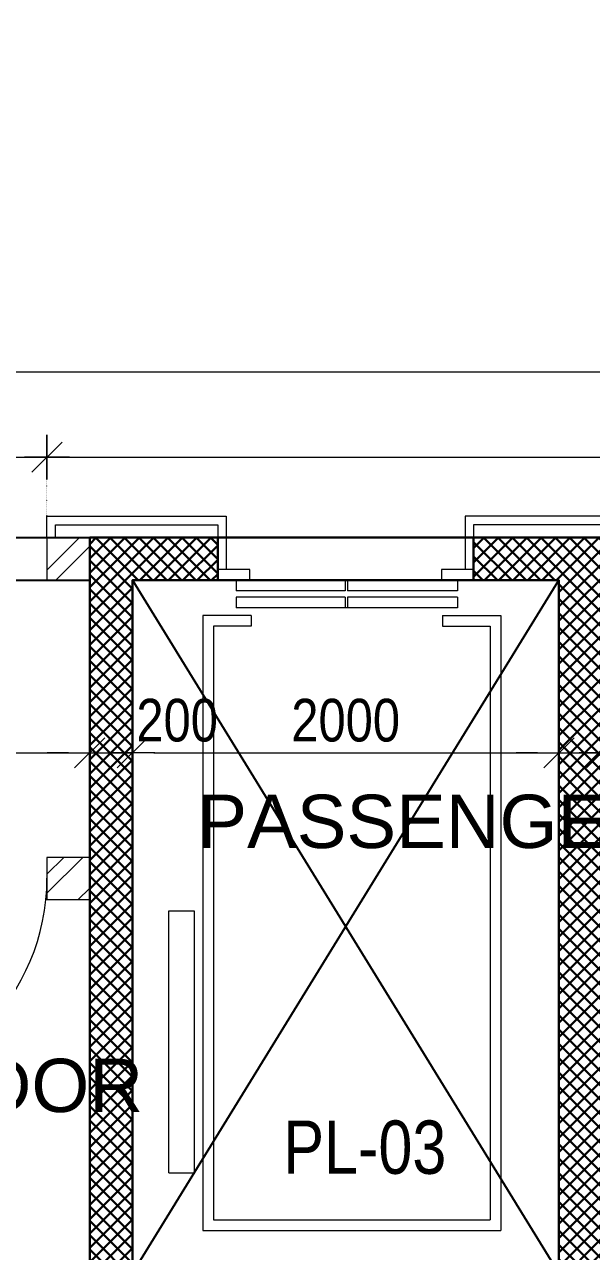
# Model space of a CAD drawing. Header units: inches. Extents: x 676944 to 1044153, y 326920 to 502369.
# Drawn here: x 711442 to 714100, y 376912 to 382667 of the extents above; entities that cross this region are included whole.
import ezdxf

# ---------------------------------------------------------------- set-up
doc = ezdxf.new("R2010")
doc.units = ezdxf.units.IN
doc.header["$MEASUREMENT"] = 0
doc.linetypes.add('DOT2', pattern=[3.175, 0, -3.175])
doc.layers.add('A-DIMENSION', color=7, linetype='Continuous', lineweight=9)
for name, color, linetype in [('S-BEAM', 2, 'Continuous'), ('S-COL-1', 7, 'Continuous'), ('S-COL1-HT', 11, 'Continuous'), ('S-WALL-HAT', 9, 'Continuous'), ('THN', 1, 'Continuous')]:
    doc.layers.add(name, color=color, linetype=linetype)
doc.styles.add('ARIAL', font='ARIALN.TTF')
doc.styles.get("Standard").update_dxf_attribs({"font": 'arial.ttf'})
doc.styles.add('style1', font='arial.ttf')
doc.dimstyles.get("Standard").update_dxf_attribs({"dimtxt": 0.18, "dimasz": 0.18, "dimexe": 0.18, "dimexo": 0.0625, "dimgap": 0.09, "dimtad": 0, "dimtih": 1, "dimtoh": 1, "dimdec": 4, "dimzin": 0, "dimdsep": 46, "dimtxsty": 'Standard', "dimcen": 0.09, "dimadec": 0, "dimazin": 0, "dimtfac": 1, "dimtdec": 4, "dimtofl": 0, "dimtmove": 0, "dimatfit": 3, "dimfxl": 1, "dimtolj": 1, "dimtzin": 0, "dimarcsym": 0})

# ---------------------------------------------------------------- blocks, each defined once
blk = doc.blocks.new('R')
at = {"color": 4, "lineweight": 13}
blk.add_line((-0.707, -0.707), (0.707, 0.707), dxfattribs=at)
for p, q in [((0, -1.05), (0, 1.05)), ((-1.05, 0), (1.05, 0))]:
    blk.add_line(p, q)
blk = doc.blocks.new('*D452')
at = {"layer": 'A-DIMENSION', "color": 254, "linetype": 'DOT2', "lineweight": 13, "transparency": 16777216}
for p, q in [((519209.1, 213102.4), (519209.1, 213455)), ((520559, 213083.8), (520559, 213455))]:
    blk.add_line(p, q, dxfattribs=at)
at = {"layer": 'A-DIMENSION', "color": 254, "transparency": 16777216}
blk.add_line((519309.1, 213380), (520459, 213380), dxfattribs=at)
at = {"layer": 'Defpoints', "color": 0, "transparency": 16777216}
for p in [(520559, 213380), (519209.1, 213002.4), (520559, 212983.8)]:
    blk.add_point(p, dxfattribs=at)
at = {"layer": 'A-DIMENSION', "color": 254, "transparency": 16777216, "xscale": 100, "yscale": 100, "zscale": 100, "rotation": 180}
blk.add_blockref('R', (519209.1, 213380), dxfattribs=at)
at = {"layer": 'A-DIMENSION', "color": 254, "transparency": 16777216, "xscale": 100, "yscale": 100, "zscale": 100}
blk.add_blockref('R', (520559, 213380), dxfattribs=at)
at = {"layer": 'A-DIMENSION', "color": 254, "transparency": 16777216, "insert": (519884.1, 213532.2), "char_height": 200, "attachment_point": 5, "style": 'ARIAL'}
blk.add_mtext('\\A1;1350', dxfattribs=at)
blk = doc.blocks.new('*D453')
at = {"layer": 'A-DIMENSION', "color": 254, "linetype": 'DOT2', "lineweight": 13, "transparency": 16777216}
for p, q in [((520559, 213083.8), (520559, 213455)), ((527758.7, 213102.4), (527758.7, 213455))]:
    blk.add_line(p, q, dxfattribs=at)
at = {"layer": 'A-DIMENSION', "color": 254, "transparency": 16777216}
blk.add_line((520659, 213380), (527658.7, 213380), dxfattribs=at)
at = {"layer": 'Defpoints', "color": 0, "transparency": 16777216}
for p in [(527758.7, 213380), (527758.7, 213002.4), (520559, 212983.8)]:
    blk.add_point(p, dxfattribs=at)
at = {"layer": 'A-DIMENSION', "color": 254, "transparency": 16777216, "xscale": 100, "yscale": 100, "zscale": 100, "rotation": 180}
blk.add_blockref('R', (520559, 213380), dxfattribs=at)
at = {"layer": 'A-DIMENSION', "color": 254, "transparency": 16777216, "xscale": 100, "yscale": 100, "zscale": 100}
blk.add_blockref('R', (527758.7, 213380), dxfattribs=at)
at = {"layer": 'A-DIMENSION', "color": 254, "transparency": 16777216, "insert": (524158.9, 213532.2), "char_height": 200, "attachment_point": 5, "style": 'ARIAL'}
blk.add_mtext('\\A1;7200', dxfattribs=at)
blk = doc.blocks.new('*D481')
at = {"layer": 'A-DIMENSION', "color": 254, "linetype": 'DOT2', "lineweight": 13, "transparency": 16777216}
for p, q in [((508649.8, 213102.4), (508649.8, 213854.8)), ((530759.5, 213477.4), (530759.5, 213854.8))]:
    blk.add_line(p, q, dxfattribs=at)
at = {"layer": 'A-DIMENSION', "color": 254, "transparency": 16777216}
blk.add_line((508749.8, 213779.8), (530659.5, 213779.8), dxfattribs=at)
at = {"layer": 'Defpoints', "color": 0, "transparency": 16777216}
for p in [(530759.5, 213779.8), (530759.5, 213377.4), (508649.8, 213002.4)]:
    blk.add_point(p, dxfattribs=at)
at = {"layer": 'A-DIMENSION', "color": 254, "transparency": 16777216, "xscale": 100, "yscale": 100, "zscale": 100, "rotation": 180}
blk.add_blockref('R', (508649.8, 213779.8), dxfattribs=at)
at = {"layer": 'A-DIMENSION', "color": 254, "transparency": 16777216, "xscale": 100, "yscale": 100, "zscale": 100}
blk.add_blockref('R', (530759.5, 213779.8), dxfattribs=at)
at = {"layer": 'A-DIMENSION', "color": 254, "transparency": 16777216, "insert": (519305.2, 213931.9), "char_height": 200, "attachment_point": 5, "style": 'ARIAL'}
blk.add_mtext('\\A1;22110', dxfattribs=at)
blk = doc.blocks.new('*D520')
at = {"layer": 'A-DIMENSION', "color": 254, "linetype": 'DOT2', "lineweight": 13, "transparency": 16777216}
for p, q in [((520759.4, 212063.9), (520759.4, 212067.4)), ((519209.1, 211895.8), (519209.1, 211917.4))]:
    blk.add_line(p, q, dxfattribs=at)
at = {"layer": 'A-DIMENSION', "color": 254, "transparency": 16777216}
blk.add_line((519309.1, 211992.4), (520659.4, 211992.4), dxfattribs=at)
at = {"layer": 'Defpoints', "color": 0, "transparency": 16777216}
for p in [(519209.1, 211995.8), (520759.4, 211992.4), (520759.4, 211963.9)]:
    blk.add_point(p, dxfattribs=at)
at = {"layer": 'A-DIMENSION', "color": 254, "transparency": 16777216, "xscale": 100, "yscale": 100, "zscale": 100, "rotation": 180}
blk.add_blockref('R', (519209.1, 211992.4), dxfattribs=at)
at = {"layer": 'A-DIMENSION', "color": 254, "transparency": 16777216, "xscale": 100, "yscale": 100, "zscale": 100}
blk.add_blockref('R', (520759.4, 211992.4), dxfattribs=at)
at = {"layer": 'A-DIMENSION', "color": 254, "transparency": 16777216, "insert": (519984.2, 212144.5), "char_height": 200, "attachment_point": 5, "style": 'ARIAL'}
blk.add_mtext('\\A1;1550', dxfattribs=at)
blk = doc.blocks.new('*D521')
at = {"layer": 'A-DIMENSION', "color": 254, "linetype": 'DOT2', "lineweight": 13, "transparency": 16777216}
for p, q in [((520759.4, 212063.9), (520759.4, 212067.4)), ((520959.4, 212063.9), (520959.4, 212067.4))]:
    blk.add_line(p, q, dxfattribs=at)
at = {"layer": 'A-DIMENSION', "color": 254, "transparency": 16777216}
for p, q in [((520659.4, 211992.4), (520559.4, 211992.4)), ((520759.4, 211992.4), (520959.4, 211992.4)), ((521059.4, 211992.4), (521159.4, 211992.4))]:
    blk.add_line(p, q, dxfattribs=at)
at = {"layer": 'Defpoints', "color": 0, "transparency": 16777216}
for p in [(520759.4, 211963.9), (520959.4, 211992.4), (520959.4, 211963.9)]:
    blk.add_point(p, dxfattribs=at)
at = {"layer": 'A-DIMENSION', "color": 254, "transparency": 16777216, "xscale": 100, "yscale": 100, "zscale": 100}
blk.add_blockref('R', (520759.4, 211992.4), dxfattribs=at)
at = {"layer": 'A-DIMENSION', "color": 254, "transparency": 16777216, "xscale": 100, "yscale": 100, "zscale": 100, "rotation": 180}
blk.add_blockref('R', (520959.4, 211992.4), dxfattribs=at)
at = {"layer": 'A-DIMENSION', "color": 254, "transparency": 16777216, "insert": (521169.3, 212144.5), "char_height": 200, "attachment_point": 5, "style": 'ARIAL'}
blk.add_mtext('\\A1;200', dxfattribs=at)
blk = doc.blocks.new('*D522')
at = {"layer": 'A-DIMENSION', "color": 254, "linetype": 'DOT2', "lineweight": 13, "transparency": 16777216}
for p, q in [((520959.4, 212063.9), (520959.4, 212067.4)), ((522959.4, 212069.8), (522959.4, 212067.4))]:
    blk.add_line(p, q, dxfattribs=at)
at = {"layer": 'A-DIMENSION', "color": 254, "transparency": 16777216}
blk.add_line((521059.4, 211992.4), (522859.4, 211992.4), dxfattribs=at)
at = {"layer": 'Defpoints', "color": 0, "transparency": 16777216}
for p in [(520959.4, 211963.9), (522959.4, 211992.4), (522959.4, 211969.8)]:
    blk.add_point(p, dxfattribs=at)
at = {"layer": 'A-DIMENSION', "color": 254, "transparency": 16777216, "xscale": 100, "yscale": 100, "zscale": 100, "rotation": 180}
blk.add_blockref('R', (520959.4, 211992.4), dxfattribs=at)
at = {"layer": 'A-DIMENSION', "color": 254, "transparency": 16777216, "xscale": 100, "yscale": 100, "zscale": 100}
blk.add_blockref('R', (522959.4, 211992.4), dxfattribs=at)
at = {"layer": 'A-DIMENSION', "color": 254, "transparency": 16777216, "insert": (521959.4, 212144.5), "char_height": 200, "attachment_point": 5, "style": 'ARIAL'}
blk.add_mtext('\\A1;2000', dxfattribs=at)
blk = doc.blocks.new('*D523')
at = {"layer": 'A-DIMENSION', "color": 254, "linetype": 'DOT2', "lineweight": 13, "transparency": 16777216}
for p, q in [((522959.4, 212069.8), (522959.4, 212067.4)), ((523159.4, 212047.5), (523159.4, 212067.4))]:
    blk.add_line(p, q, dxfattribs=at)
at = {"layer": 'A-DIMENSION', "color": 254, "transparency": 16777216}
for p, q in [((522859.4, 211992.4), (522759.4, 211992.4)), ((522959.4, 211992.4), (523159.4, 211992.4)), ((523259.4, 211992.4), (523359.4, 211992.4))]:
    blk.add_line(p, q, dxfattribs=at)
at = {"layer": 'Defpoints', "color": 0, "transparency": 16777216}
for p in [(522959.4, 211969.8), (523159.4, 211992.4), (523159.4, 211947.5)]:
    blk.add_point(p, dxfattribs=at)
at = {"layer": 'A-DIMENSION', "color": 254, "transparency": 16777216, "xscale": 100, "yscale": 100, "zscale": 100}
blk.add_blockref('R', (522959.4, 211992.4), dxfattribs=at)
at = {"layer": 'A-DIMENSION', "color": 254, "transparency": 16777216, "xscale": 100, "yscale": 100, "zscale": 100, "rotation": 180}
blk.add_blockref('R', (523159.4, 211992.4), dxfattribs=at)
at = {"layer": 'A-DIMENSION', "color": 254, "transparency": 16777216, "insert": (523357.4, 212144.5), "char_height": 200, "attachment_point": 5, "style": 'ARIAL'}
blk.add_mtext('\\A1;200', dxfattribs=at)
blk = doc.blocks.new('*D524')
at = {"layer": 'A-DIMENSION', "color": 254, "linetype": 'DOT2', "lineweight": 13, "transparency": 16777216}
for p, q in [((523159.4, 212047.5), (523159.4, 212067.4)), ((525159.4, 212015.5), (525159.4, 212067.4))]:
    blk.add_line(p, q, dxfattribs=at)
at = {"layer": 'A-DIMENSION', "color": 254, "transparency": 16777216}
blk.add_line((523259.4, 211992.4), (525059.4, 211992.4), dxfattribs=at)
at = {"layer": 'Defpoints', "color": 0, "transparency": 16777216}
for p in [(525159.4, 211992.4), (523159.4, 211947.5), (525159.4, 211915.5)]:
    blk.add_point(p, dxfattribs=at)
at = {"layer": 'A-DIMENSION', "color": 254, "transparency": 16777216, "xscale": 100, "yscale": 100, "zscale": 100, "rotation": 180}
blk.add_blockref('R', (523159.4, 211992.4), dxfattribs=at)
at = {"layer": 'A-DIMENSION', "color": 254, "transparency": 16777216, "xscale": 100, "yscale": 100, "zscale": 100}
blk.add_blockref('R', (525159.4, 211992.4), dxfattribs=at)
at = {"layer": 'A-DIMENSION', "color": 254, "transparency": 16777216, "insert": (524159.4, 212144.5), "char_height": 200, "attachment_point": 5, "style": 'ARIAL'}
blk.add_mtext('\\A1;2000', dxfattribs=at)
blk = doc.blocks.new('CEILING PLAN')
at = {"layer": 'S-COL1-HT', "lineweight": 30}
h = blk.add_hatch(dxfattribs=at)
h.set_pattern_fill('ANSI37', color=254, scale=15)
h.set_pattern_definition([(45, (469815.233, 521461.99), (-33.67596, 33.67596), []), (135, (469815.233, 521461.99), (-33.67596, -33.67596), [])])
h.paths.add_polyline_path([(402903.2, 465573.1), (401903.2, 465573.1), (401903.2, 465423.1), (401903.2, 465423.1), (401903.2, 465373.1), (402303.2, 465373.1), (402303.2, 462123.1), (400303.2, 462123.1), (400303.2, 465373.1), (400703.2, 465373.1), (400703.2, 465573.1), (400103.2, 465573.1), (400103.2, 461923.1), (406903.2, 461923.1), (406903.2, 462123.1), (406903.2, 465373.1), (406903.2, 465573.1), (406303.2, 465573.1), (406303.2, 465423.1), (406303.2, 465423.1), (406303.2, 465373.1), (406703.2, 465373.1), (406703.2, 462123.1), (404703.2, 462123.1), (404703.2, 465373.1), (405103.2, 465373.1), (405103.2, 465573.1), (404103.2, 465573.1), (404103.2, 465423.1), (404103.2, 465423.1), (404103.2, 465373.1), (404503.2, 465373.1), (404503.2, 462123.1), (402503.2, 462123.1), (402503.2, 465373.1), (402903.2, 465373.1)])
at = {"layer": 'S-WALL-HAT', "lineweight": 30}
h = blk.add_hatch(dxfattribs=at)
h.set_pattern_fill('ANSI31', color=254, scale=35)
h.set_pattern_definition([(45, (874698.03, 817381.6), (-78.577241, 78.577241), [])])
h.paths.add_polyline_path([(436885.1, 455940.9), (436838.8, 455219.9), (437139.6, 455223.1), (437184.5, 455921.7)])
h.paths.add_polyline_path([(434505.1, 480465.7), (434901.1, 480409.2), (434844.6, 480013.2), (434448.6, 480069.7)])
h.paths.add_polyline_path([(430941.2, 480974.5), (430884.7, 480578.5), (430488.7, 480635), (430545.3, 481031)])
h.paths.add_polyline_path([(426981.4, 481539.7), (426924.9, 481143.8), (426528.9, 481200.3), (426585.4, 481596.3)])
h.paths.add_polyline_path([(423021.5, 482105), (422965, 481709), (422569, 481765.6), (422625.5, 482161.5)])
h.paths.add_polyline_path([(418665.8, 482726.7), (419061.8, 482670.1), (419005.2, 482274.2), (418609.3, 482330.7)])
h.paths.add_polyline_path([(414706, 483291.9), (415102, 483235.3), (415045.5, 482839.3), (414649.5, 482895.9)])
h.paths.add_polyline_path([(411142.2, 483800.6), (411085.7, 483404.6), (410689.7, 483461.1), (410746.3, 483857.1)])
h.paths.add_polyline_path([(407182.5, 484365.9), (407126, 483969.9), (406730, 484026.4), (406786.5, 484422.4)])
h.paths.add_polyline_path([(403222.7, 484931.3), (403166.1, 484535.4), (402770.2, 484591.9), (402826.7, 484987.9)])
h.paths.add_polyline_path([(399262.8, 485496.8), (399206.3, 485100.8), (398810.3, 485157.3), (398866.8, 485553.3)])
h.paths.add_polyline_path([(395303, 486062.2), (395246.5, 485666.2), (394850.5, 485722.7), (394907, 486118.7)])
h.paths.add_polyline_path([(391343.2, 486627.6), (391286.6, 486231.6), (390890.7, 486288.2), (390947.2, 486684.2), (389093.7, 486948.7), (388877.3, 483646.1), (389175.1, 483603.8), (389130.9, 482928), (388831.5, 482947.6), (387463.7, 462073.1), (387764.3, 462073.1), (387717.3, 461355), (387417.9, 461374.6), (387060.6, 455921.6), (387360, 455902), (387315.5, 455223.1), (387014.8, 455223.1), (386798.6, 451923.1), (388803.2, 451923.1), (388803.2, 452323.1), (389203.2, 452323.1), (389203.2, 451923.1), (392803.2, 451923.1), (392803.2, 452323.1), (393203.2, 452323.1), (393203.2, 451923.1), (396803.2, 451923.1), (396803.2, 452323.1), (397203.2, 452323.1), (397203.2, 451923.1), (400803.2, 451923.1), (400803.2, 452323.1), (401203.2, 452323.1), (401203.2, 451923.1), (404803.2, 451923.1), (404803.2, 452323.1), (405203.2, 452323.1), (405203.2, 451923.1), (408803.2, 451923.1), (408803.2, 452323.1), (409203.2, 452323.1), (409203.2, 451923.1), (412803.2, 451923.1), (412803.2, 452323.1), (413203.2, 452323.1), (413203.2, 451923.1), (416803.2, 451923.1), (416803.2, 452323.1), (417203.2, 452323.1), (417203.2, 451923.1), (420803.2, 451923.1), (420803.2, 452323.1), (421203.2, 452323.1), (421203.2, 451923.1), (424803.2, 451923.1), (424803.2, 452323.1), (425203.2, 452323.1), (425203.2, 451923.1), (428803.2, 451923.1), (428803.2, 452323.1), (429203.2, 452323.1), (429203.2, 451923.1), (432803.2, 451923.1), (432803.2, 452323.1), (433203.2, 452323.1), (433203.2, 451923.1), (436928, 451923.1), (437386.6, 459073.5), (436987.4, 459099.1), (437013, 459498.3), (437412.2, 459472.7), (437646.4, 463123.8), (437347, 463143), (437391.8, 463841.6), (437691.2, 463822.4), (437965.9, 468105), (437566.7, 468130.6), (437592.3, 468529.7), (437991.5, 468504.1), (438235.6, 472309), (437836.4, 472334.6), (437862, 472733.8), (438261.2, 472708.2), (438482.8, 476163.1), (438083.6, 476188.7), (438109.2, 476587.9), (438508.4, 476562.3), (438720.3, 479865.7)])
h.paths.add_polyline_path([(388385.4, 476137.7), (388884.3, 476105), (388823, 475168.8), (388326.5, 475239.6)])
h.paths.add_polyline_path([(388684.6, 476118.1), (388884.3, 476105), (388823, 475168.8), (388624.3, 475197.1), (387118.9, 452223.1), (388803.2, 452223.1), (388803.2, 452323.1), (389203.2, 452323.1), (389203.2, 452223.1), (392803.2, 452223.1), (392803.2, 452323.1), (393203.2, 452323.1), (393203.2, 452223.1), (396803.2, 452223.1), (396803.2, 452323.1), (397203.2, 452323.1), (397203.2, 452223.1), (400803.2, 452223.1), (400803.2, 452323.1), (401203.2, 452323.1), (401203.2, 452223.1), (404803.2, 452223.1), (404803.2, 452323.1), (405203.2, 452323.1), (405203.2, 452223.1), (408803.2, 452223.1), (408803.2, 452323.1), (409203.2, 452323.1), (409203.2, 452223.1), (412803.2, 452223.1), (412803.2, 452323.1), (413203.2, 452323.1), (413203.2, 452223.1), (416803.2, 452223.1), (416803.2, 452323.1), (417203.2, 452323.1), (417203.2, 452223.1), (420803.2, 452223.1), (420803.2, 452323.1), (421203.2, 452323.1), (421203.2, 452223.1), (424803.2, 452223.1), (424803.2, 452323.1), (425203.2, 452323.1), (425203.2, 452223.1), (428803.2, 452223.1), (428803.2, 452323.1), (429203.2, 452323.1), (429203.2, 452223.1), (432803.2, 452223.1), (432803.2, 452323.1), (433203.2, 452323.1), (433203.2, 452223.1), (436646.6, 452223.1), (437087.2, 459092.7), (436987.4, 459099.1), (437013, 459498.3), (437112.8, 459491.9), (437666.5, 468124.2), (437566.7, 468130.6), (437592.3, 468529.7), (437692.1, 468523.3), (437936.2, 472328.2), (437836.4, 472334.6), (437862, 472733.8), (437961.8, 472727.4), (438183.4, 476182.3), (438083.6, 476188.7), (438109.2, 476587.9), (438209, 476581.5), (438403.1, 479608), (434858.9, 480113.8), (434844.6, 480013.2), (434448.6, 480069.7), (434463, 480170.3), (430899.1, 480679), (430884.7, 480578.5), (430488.7, 480635), (430503.1, 480735.5), (426939.2, 481244.2), (426924.9, 481143.8), (426528.9, 481200.3), (426543.2, 481300.7), (422979.3, 481809.3), (422965, 481709), (422569, 481765.6), (422583.3, 481865.8), (419019.6, 482374.5), (419005.2, 482274.2), (418609.3, 482330.7), (418623.6, 482431), (415059.8, 482939.6), (415045.5, 482839.3), (414649.5, 482895.9), (414663.8, 482996.2), (411100, 483504.8), (411085.7, 483404.6), (410689.7, 483461.1), (410704, 483561.3), (407140.3, 484070), (407126, 483969.9), (406730, 484026.4), (406744.3, 484126.5), (403180.4, 484635.1), (403166.1, 484535.4), (402770.2, 484591.9), (402784.4, 484691.6), (399220.5, 485200.3), (399206.3, 485100.8), (398810.3, 485157.3), (398824.5, 485256.8), (395260.6, 485765.5), (395246.5, 485666.2), (394850.5, 485722.7), (394864.7, 485822), (391300.8, 486330.6), (391286.6, 486231.6), (390890.7, 486288.2), (390904.8, 486387.2), (389371.9, 486605.9)])
at = {"layer": 'S-BEAM', "color": 254, "linetype": 'ByBlock'}
for p, q in [((398553, 465573.1), (400103.2, 465573.1)), ((398553, 465373.1), (400103.2, 465373.1))]:
    blk.add_line(p, q, dxfattribs=at)
at = {"layer": 'S-COL-1', "color": 254, "lineweight": 30}
for points in [[(400303.2, 462123.1), (400303.2, 465373.1), (400703.2, 465373.1), (400703.2, 465573.1), (400103.2, 465573.1), (400103.2, 461923.1)], [(402503.2, 462123.1), (402503.2, 465373.1), (402903.2, 465373.1), (402903.2, 465573.1), (401903.2, 465573.1), (401903.2, 465423.1), (401903.2, 465423.1), (401903.2, 465373.1), (402303.2, 465373.1), (402303.2, 462123.1)]]:
    blk.add_lwpolyline(points, dxfattribs=at)
blk.add_lwpolyline([(400703.2, 465373.1), (401903.2, 465373.1), (401903.2, 465573.1), (400703.2, 465573.1)], close=True, dxfattribs=at)
at = {"layer": 'THN', "color": 254}
for p, q in [((400303.2, 462123.1), (402303.2, 465373.1)), ((400303.2, 465373.1), (402303.2, 462123.1))]:
    blk.add_line(p, q, dxfattribs=at)
blk = doc.blocks.new('SDFGBS')
at = {"layer": 'A-DIMENSION'}
h = blk.add_hatch(dxfattribs=at)
h.set_pattern_fill('ANSI32', color=254, scale=500)
h.set_pattern_definition([(45, (500430.86, -209134.59), (-132.58252, 132.58252), []), (45, (500519.24, -209134.59), (-132.58252, 132.58252), [])])
h.paths.add_polyline_path([(519224.1, 213002.4), (519224.1, 213002.4), (519224.1, 212802.4)])
h.paths.add_polyline_path([(520759.4, 213002.4), (520559, 213002.4), (520559, 212802.4), (520759.4, 212802.4)])
h = blk.add_hatch(dxfattribs=at)
h.set_pattern_fill('ANSI32', color=254, scale=500)
h.set_pattern_definition([(45, (500265.86, -209134.59), (-132.58252, 132.58252), []), (45, (500354.24, -209134.59), (-132.58252, 132.58252), [])])
h.paths.add_polyline_path([(519442.4, 211504.8), (519442.4, 211504.8), (519442.4, 211304.8)])
h.paths.add_polyline_path([(520759.4, 211502.4), (520559, 211502.4), (520559, 211302.4), (520759.4, 211302.4)])
at = {"layer": 'A-DIMENSION', "color": 254}
for p, q in [((520559, 213002.4), (520559, 212802.4)), ((520559, 213002.4), (520559, 212802.4)), ((520758.7, 213002.4), (520559, 213002.4)), ((520758.7, 213002.4), (520559, 213002.4)), ((520758.7, 213002.4), (521358.7, 213002.4)), ((520758.7, 213002.4), (521358.7, 213002.4)), ((522519.4, 213002.4), (521399.4, 213002.4)), ((520759.4, 212802.4), (520559, 212802.4)), ((520759.4, 212802.4), (520559, 212802.4)), ((521957.7, 212802.4), (521446.7, 212802.4)), ((521446.7, 212802.4), (521446.7, 212752.4)), ((521957.7, 212802.4), (521446.7, 212802.4)), ((521446.7, 212802.4), (521446.7, 212752.4)), ((521957.7, 212802.4), (521446.7, 212802.4)), ((521446.7, 212802.4), (521446.7, 212752.4)), ((521957.7, 212802.4), (521446.7, 212802.4)), ((521446.7, 212802.4), (521446.7, 212752.4)), ((521957.7, 212802.4), (521957.7, 212752.4)), ((521957.7, 212802.4), (521957.7, 212752.4)), ((521957.7, 212802.4), (521957.7, 212752.4)), ((521957.7, 212802.4), (521957.7, 212752.4)), ((521967.7, 212802.4), (521967.7, 212752.4)), ((522483.5, 212802.4), (521967.7, 212802.4)), ((521967.7, 212802.4), (521967.7, 212752.4)), ((522483.5, 212802.4), (521967.7, 212802.4)), ((521967.7, 212802.4), (521967.7, 212752.4)), ((522483.5, 212802.4), (521967.7, 212802.4)), ((522483.5, 212802.4), (521967.7, 212802.4)), ((521967.7, 212802.4), (521967.7, 212752.4)), ((522483.5, 212802.4), (522483.5, 212752.4)), ((522483.5, 212802.4), (522483.5, 212752.4)), ((522483.5, 212802.4), (522483.5, 212752.4)), ((522483.5, 212802.4), (522483.5, 212752.4)), ((521957.7, 212752.4), (521446.7, 212752.4)), ((521957.7, 212752.4), (521446.7, 212752.4)), ((521957.7, 212752.4), (521446.7, 212752.4)), ((521957.7, 212752.4), (521446.7, 212752.4)), ((521957.7, 212722.4), (521446.7, 212722.4)), ((521446.7, 212722.4), (521446.7, 212672.3)), ((521957.7, 212722.4), (521446.7, 212722.4)), ((521446.7, 212722.4), (521446.7, 212672.3)), ((521957.7, 212722.4), (521446.7, 212722.4)), ((521446.7, 212722.4), (521446.7, 212672.3)), ((521957.7, 212722.4), (521446.7, 212722.4)), ((521446.7, 212722.4), (521446.7, 212672.3)), ((521957.7, 212722.4), (521957.7, 212672.3)), ((521957.7, 212722.4), (521957.7, 212672.3)), ((521957.7, 212722.4), (521957.7, 212672.3)), ((521957.7, 212722.4), (521957.7, 212672.3)), ((522483.5, 212752.4), (521967.7, 212752.4)), ((522483.5, 212752.4), (521967.7, 212752.4)), ((522483.5, 212752.4), (521967.7, 212752.4)), ((522483.5, 212752.4), (521967.7, 212752.4)), ((521967.7, 212722.4), (521967.7, 212672.3)), ((522483.5, 212722.4), (521967.7, 212722.4)), ((522483.5, 212722.4), (521967.7, 212722.4)), ((522483.5, 212722.4), (521967.7, 212722.4)), ((521967.7, 212722.4), (521967.7, 212672.3)), ((522483.5, 212722.4), (521967.7, 212722.4)), ((522483.5, 212722.4), (521967.7, 212722.4)), ((521967.7, 212722.4), (521967.7, 212672.3)), ((522483.5, 212722.4), (521967.7, 212722.4)), ((521967.7, 212722.4), (521967.7, 212672.3)), ((522483.5, 212722.4), (521967.7, 212722.4)), ((522483.5, 212722.4), (521967.7, 212722.4)), ((522483.5, 212722.4), (522483.5, 212672.3)), ((522483.5, 212722.4), (522483.5, 212672.3)), ((522483.5, 212722.4), (522483.5, 212672.3)), ((522483.5, 212722.4), (522483.5, 212672.3)), ((521957.7, 212672.3), (521446.7, 212672.3)), ((521957.7, 212672.3), (521446.7, 212672.3)), ((521957.7, 212672.3), (521446.7, 212672.3)), ((521957.7, 212672.3), (521446.7, 212672.3)), ((521967.7, 212672.3), (521957.7, 212672.3)), ((521967.7, 212672.3), (521957.7, 212672.3)), ((521967.7, 212672.3), (521957.7, 212672.3)), ((521967.7, 212672.3), (521957.7, 212672.3)), ((522483.5, 212672.3), (521967.7, 212672.3)), ((522483.5, 212672.3), (521967.7, 212672.3)), ((522483.5, 212672.3), (521967.7, 212672.3)), ((522483.5, 212672.3), (521967.7, 212672.3)), ((521289.8, 212637.3), (521289.8, 209752.6)), ((521516.7, 212637.3), (521289.8, 212637.3)), ((521289.8, 212637.3), (521289.8, 209752.6)), ((521516.7, 212637.3), (521289.8, 212637.3)), ((521289.8, 212637.3), (521289.8, 209752.6)), ((521516.7, 212637.3), (521289.8, 212637.3)), ((521289.8, 212637.3), (521289.8, 209752.6)), ((521516.7, 212637.3), (521289.8, 212637.3)), ((521516.7, 212637.3), (521516.7, 212587.3)), ((521516.7, 212637.3), (521516.7, 212587.3)), ((521516.7, 212637.3), (521516.7, 212587.3)), ((521516.7, 212637.3), (521516.7, 212587.3)), ((522413.5, 212637.3), (522413.5, 212587.3)), ((522413.5, 212637.3), (522686.7, 212637.3)), ((522413.5, 212637.3), (522413.5, 212587.3)), ((522413.5, 212637.3), (522686.7, 212637.3)), ((522413.5, 212637.3), (522413.5, 212587.3)), ((522413.5, 212637.3), (522686.7, 212637.3)), ((522413.5, 212637.3), (522413.5, 212587.3)), ((522413.5, 212637.3), (522686.7, 212637.3)), ((522686.7, 212637.3), (522686.7, 209752.6)), ((522686.7, 212637.3), (522686.7, 209752.6)), ((522686.7, 212637.3), (522686.7, 209752.6)), ((522686.7, 212637.3), (522686.7, 209752.6)), ((521339.8, 212587.3), (521339.8, 209802.7)), ((521516.7, 212587.3), (521339.8, 212587.3)), ((521339.8, 212587.3), (521339.8, 209802.7)), ((521516.7, 212587.3), (521339.8, 212587.3)), ((521339.8, 212587.3), (521339.8, 209802.7)), ((521516.7, 212587.3), (521339.8, 212587.3)), ((521339.8, 212587.3), (521339.8, 209802.7)), ((521516.7, 212587.3), (521339.8, 212587.3)), ((522413.5, 212587.3), (522636.6, 212587.3)), ((522413.5, 212587.3), (522636.6, 212587.3)), ((522413.5, 212587.3), (522636.6, 212587.3)), ((522413.5, 212587.3), (522636.6, 212587.3)), ((522636.6, 212587.3), (522636.6, 209802.7)), ((522636.6, 212587.3), (522636.6, 209802.7)), ((522636.6, 212587.3), (522636.6, 209802.7)), ((522636.6, 212587.3), (522636.6, 209802.7)), ((520758.7, 211802.4), (520758.7, 211602.4)), ((520559, 211502.4), (520559, 211302.4)), ((520559, 211502.4), (520559, 211302.4)), ((520758.7, 211502.4), (520559, 211502.4)), ((520758.7, 211502.4), (520559, 211502.4)), ((520759.4, 211302.4), (520559, 211302.4)), ((520759.4, 211302.4), (520559, 211302.4)), ((521129.7, 210022.4), (521129.7, 211252.2)), ((521129.7, 211252.2), (521249.8, 211252.2)), ((521129.7, 210022.4), (521129.7, 211252.2)), ((521129.7, 211252.2), (521249.8, 211252.2)), ((521129.7, 210022.4), (521129.7, 211252.2)), ((521129.7, 211252.2), (521249.8, 211252.2)), ((521129.7, 210022.4), (521129.7, 211252.2)), ((521129.7, 211252.2), (521249.8, 211252.2)), ((521249.8, 211252.2), (521249.8, 210022.4)), ((521249.8, 211252.2), (521249.8, 210022.4)), ((521249.8, 211252.2), (521249.8, 210022.4)), ((521249.8, 211252.2), (521249.8, 210022.4)), ((520958.7, 210352.4), (520958.7, 210552.4)), ((520958.7, 210352.4), (520958.7, 210552.4)), ((521129.7, 210022.4), (521249.8, 210022.4)), ((521129.7, 210022.4), (521249.8, 210022.4)), ((521129.7, 210022.4), (521249.8, 210022.4)), ((521129.7, 210022.4), (521249.8, 210022.4)), ((521339.8, 209802.7), (522636.6, 209802.7)), ((521339.8, 209802.7), (522636.6, 209802.7)), ((521339.8, 209802.7), (522636.6, 209802.7)), ((521339.8, 209802.7), (522636.6, 209802.7)), ((521289.8, 209752.6), (522686.7, 209752.6)), ((521289.8, 209752.6), (522686.7, 209752.6)), ((521289.8, 209752.6), (522686.7, 209752.6)), ((521289.8, 209752.6), (522686.7, 209752.6))]:
    blk.add_line(p, q, dxfattribs=at)
for points in [[(520559, 213002.4), (520559, 213102.4), (521359.4, 213102.4), (521399.4, 213102.4), (521399.4, 212852.5)], [(520599, 213002.4), (520599, 213062.4), (521359.4, 213062.4), (521359.4, 212852.5)], [(523599.4, 212852.5), (523599.4, 213102.4), (522559.4, 213102.4), (522519.4, 213102.4), (522519.4, 212852.5)], [(523559.4, 212852.5), (523559.4, 213062.4), (522559.4, 213062.4), (522559.4, 212852.5)], [(523159.4, 209552.4), (523159.4, 212802.4), (523559.4, 212802.4), (523559.4, 213002.4), (522559.4, 213002.4), (522559.4, 212852.4), (522559.4, 212852.4), (522559.4, 212802.4), (522959.4, 212802.4), (522959.4, 209552.4)], [(520959.4, 209552.4), (520959.4, 212802.4), (521359.4, 212802.4), (521359.4, 213002.4), (520759.4, 213002.4), (520759.4, 209352.4)]]:
    blk.add_lwpolyline(points, dxfattribs=at)
for points in [[(521364.2, 212802.4), (521509.4, 212802.4), (521509.4, 212852.4), (521359.4, 212852.4), (521359.4, 212802.4)], [(521364.2, 212802.4), (521509.4, 212802.4), (521509.4, 212852.4), (521359.4, 212852.4), (521359.4, 212802.4)], [(521364.2, 212802.4), (521509.4, 212802.4), (521509.4, 212852.4), (521359.4, 212852.4), (521359.4, 212802.4)], [(521364.2, 212802.4), (521509.4, 212802.4), (521509.4, 212852.4), (521359.4, 212852.4), (521359.4, 212802.4)], [(522414.2, 212802.4), (522559.4, 212802.4), (522559.4, 212852.4), (522409.4, 212852.4), (522409.4, 212802.4)]]:
    blk.add_lwpolyline(points, close=True, dxfattribs=at)
blk.add_arc((519559, 211404.8), 1000, 270, 0, dxfattribs=at)
at = {"layer": 'A-DIMENSION', "color": 254, "style": 'style1'}
blk.add_text('PASSENGERS ', height=250, dxfattribs=at).set_placement((521264.1, 211546.3))
at = {"layer": 'A-DIMENSION', "color": 254, "style": 'ARIAL'}
blk.add_text('PL-03', height=250, rotation=0.00424, dxfattribs=at).set_placement((521667.4, 210018))
blk.add_text('PL-03', height=250, rotation=0.00424, dxfattribs=at).set_placement((521667.4, 210018))
at = {"layer": 'A-DIMENSION', "color": 254, "insert": (519108.5, 210557.7), "char_height": 250, "width": 4139.905, "attachment_point": 1, "style": 'style1'}
blk.add_mtext('CORRIDOR', dxfattribs=at)
at = {"layer": 'A-DIMENSION', "color": 254}
for base, p1, p2, picture, middle in [((530759.5, 213779.8), (508649.8, 213002.4), (530759.5, 213377.4), '*D481', (519305.2, 213931.9)), ((520959.4, 211992.4), (520759.4, 211963.9), (520959.4, 211963.9), '*D521', (521169.3, 212144.5)), ((523159.4, 211992.4), (522959.4, 211969.8), (523159.4, 211947.5), '*D523', (523357.4, 212144.5))]:
    dim = blk.add_linear_dim(base=base, p1=p1, p2=p2, dimstyle='Standard', override={"dimscale": 100, "dimtxt": 2, "dimasz": 1, "dimexe": 0.75, "dimexo": 1, "dimgap": 0.5, "dimtad": 1, "dimtih": 0, "dimtoh": 0, "dimdec": 0, "dimzin": 3, "dimtxsty": 'ARIAL', "dimblk": 'R', "dimcen": 2.5, "dimdle": 1, "dimclrd": 254, "dimclre": 254, "dimclrt": 254, "dimadec": 2, "dimtdec": 0, "dimtix": 1, "dimtofl": 1, "dimtmove": 2, "dimldrblk": 'R', "dimfxl": 2.5, "dimtzin": 3, "dimlwd": 65535, "dimlwe": 13}, dxfattribs=at)
    dim.commit()
    dim.dimension.update_dxf_attribs({"geometry": picture, "text_midpoint": middle, "dimtype": 160})
for base, p1, p2, picture, middle in [((520559, 213380), (519209.1, 213002.4), (520559, 212983.8), '*D452', (519884.1, 213532.2)), ((527758.7, 213380), (520559, 212983.8), (527758.7, 213002.4), '*D453', (524158.9, 213532.2)), ((520759.4, 211992.4), (519209.1, 211995.8), (520759.4, 211963.9), '*D520', (519984.2, 212144.5)), ((522959.4, 211992.4), (520959.4, 211963.9), (522959.4, 211969.8), '*D522', (521959.4, 212144.5)), ((525159.4, 211992.4), (523159.4, 211947.5), (525159.4, 211915.5), '*D524', (524159.4, 212144.5))]:
    dim = blk.add_linear_dim(base=base, p1=p1, p2=p2, dimstyle='Standard', override={"dimscale": 100, "dimtxt": 2, "dimasz": 1, "dimexe": 0.75, "dimexo": 1, "dimgap": 0.5, "dimtad": 1, "dimtih": 0, "dimtoh": 0, "dimdec": 0, "dimzin": 3, "dimtxsty": 'ARIAL', "dimblk": 'R', "dimcen": 2.5, "dimdle": 1, "dimclrd": 254, "dimclre": 254, "dimclrt": 254, "dimadec": 2, "dimtdec": 0, "dimtix": 1, "dimtofl": 1, "dimtmove": 2, "dimldrblk": 'R', "dimfxl": 2.5, "dimtzin": 3, "dimlwd": 65535, "dimlwe": 13}, dxfattribs=at)
    dim.commit()
    dim.dimension.update_dxf_attribs({"geometry": picture, "text_midpoint": middle})

msp = doc.modelspace()

# ---------------------------------------------------------------- block references
at = {"color": 4, "linetype": 'Continuous'}
for name, p in [('CEILING PLAN', (311644.6, -85312.7)), ('SDFGBS', (190988.5, 167258))]:
    msp.add_blockref(name, p, dxfattribs=at)

doc.saveas('drawing.dxf')
